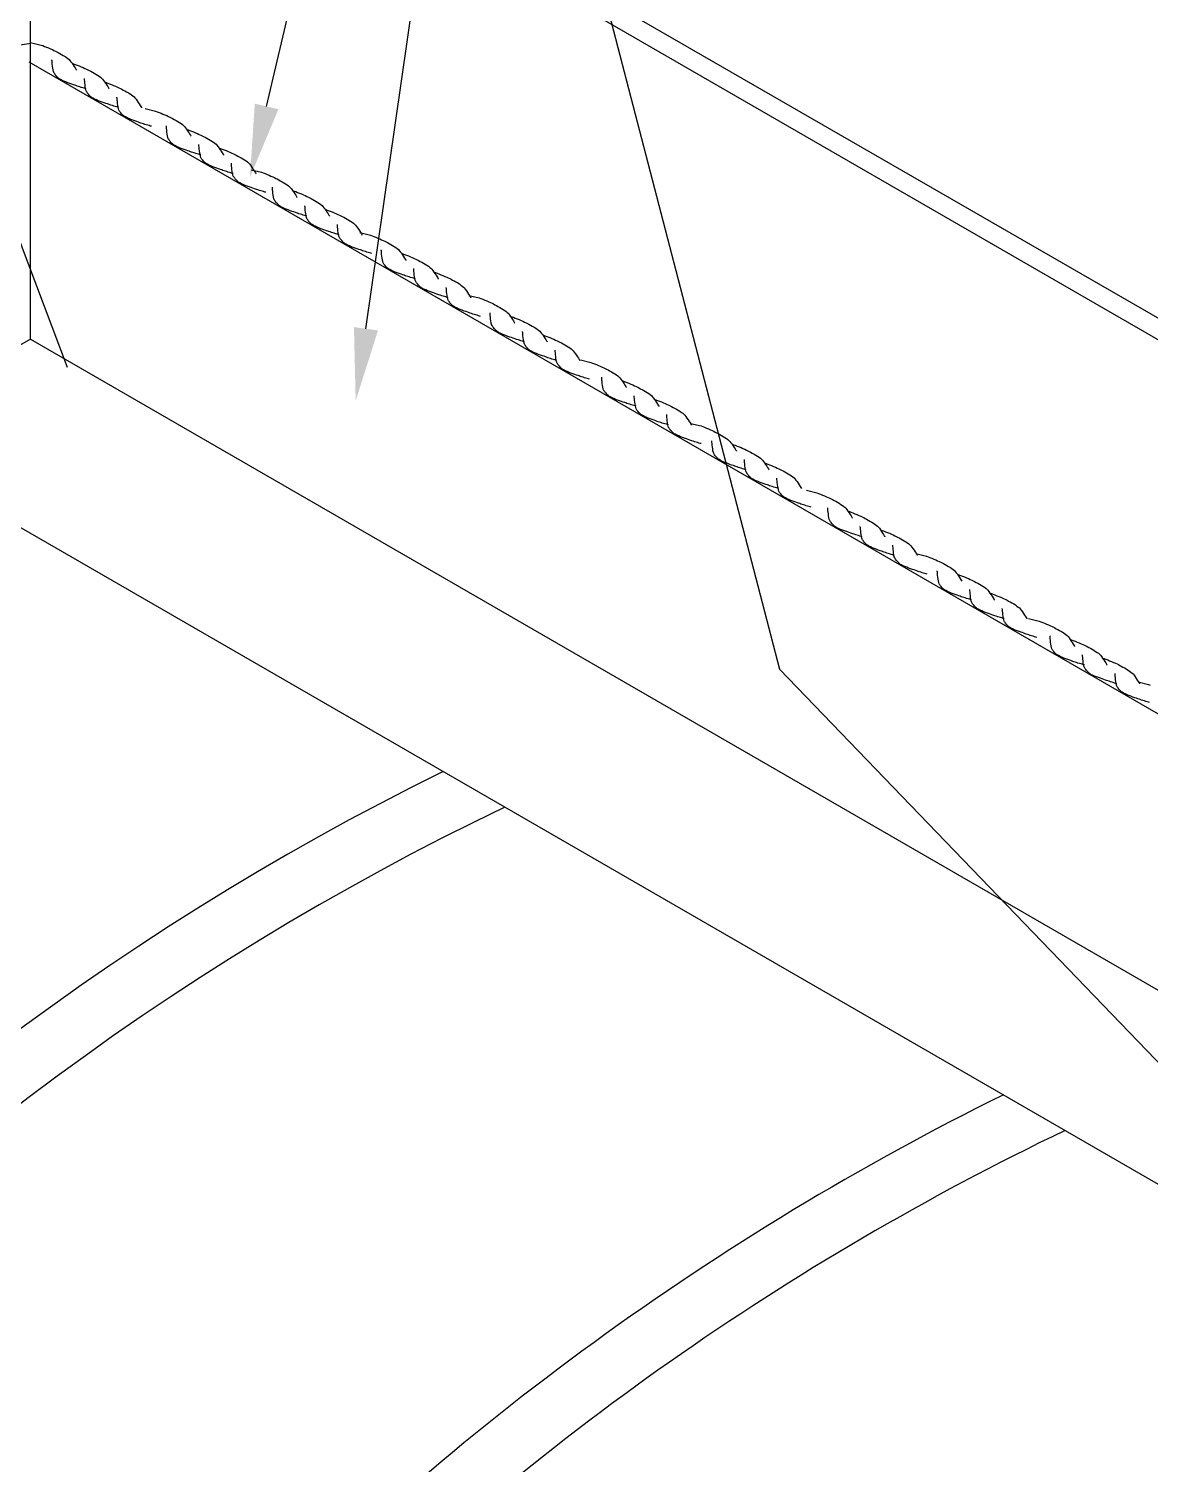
# Model space of a CAD drawing. Extents: x 2 to 99, y 3 to 136.
# Drawn here: x 48.88 to 69.68, y 91.81 to 118.45 of the extents above; entities that cross this region are included whole.
import ezdxf

# ---------------------------------------------------------------- set-up
doc = ezdxf.new("R2010")
doc.units = 0
doc.header["$LTSCALE"] = 1.7995
doc.linetypes.add('HIDDENX2', pattern=[0])
for name, color, linetype in [('CMP-FLSH', 7, 'CONTINUOUS'), ('DIM-TXT', 7, 'CONTINUOUS'), ('STRCTR', 7, 'CONTINUOUS')]:
    doc.layers.add(name, color=color, linetype=linetype)

msp = doc.modelspace()

# ---------------------------------------------------------------- linework, layer by layer
at = {"layer": 'CMP-FLSH', "color": 0, "linetype": 'CONTINUOUS'}
for p, q in [((48.913, 112.686), (48.913, 124.75)), ((48.879, 117.828), (75.553, 102.428)), ((48.913, 112.686), (45.795, 110.886)), ((48.913, 112.686), (75.553, 97.305)), ((45.795, 110.886), (72.633, 95.391))]:
    msp.add_line(p, q, dxfattribs=at)
at = {"layer": 'CMP-FLSH', "color": 0, "linetype": 'HIDDENX2'}
msp.add_line((49.597, 112.159), (48.134, 116.037), dxfattribs=at)
at = {"layer": 'CMP-FLSH', "color": 0, "linetype": 'CONTINUOUS'}
for points in [[(48.917, 118.171, 0), (48.718, 118.142, 0)], [(48.913, 118.191, 0), (49.108, 118.142, 0), (49.14, 118.131, 0), (49.174, 118.117, 0), (49.21, 118.103, 0), (49.247, 118.088, 0), (49.283, 118.072, 0), (49.317, 118.057, 0), (49.347, 118.043, 0), (49.373, 118.03, 0), (49.398, 118.018, 0), (49.426, 118.003, 0), (49.457, 117.986, 0), (49.489, 117.969, 0), (49.521, 117.95, 0), (49.552, 117.931, 0), (49.581, 117.911, 0), (49.607, 117.893, 0), (49.627, 117.875, 0), (49.644, 117.857, 0), (49.663, 117.833, 0), (49.683, 117.805, 0), (49.704, 117.774, 0), (49.724, 117.744, 0), (49.741, 117.717, 0), (49.755, 117.695, 0), (49.764, 117.68, 0), (49.767, 117.675, 0)], [(49.947, 117.33, 0), (49.928, 117.335, 0), (49.905, 117.342, 0), (49.88, 117.349, 0), (49.854, 117.357, 0), (49.828, 117.366, 0), (49.802, 117.374, 0), (49.777, 117.382, 0), (49.755, 117.39, 0), (49.736, 117.397, 0), (49.708, 117.407, 0), (49.676, 117.418, 0), (49.641, 117.43, 0), (49.604, 117.443, 0), (49.567, 117.457, 0), (49.531, 117.472, 0), (49.497, 117.487, 0), (49.468, 117.503, 0), (49.443, 117.518, 0), (49.432, 117.527, 0), (49.42, 117.537, 0), (49.408, 117.549, 0), (49.395, 117.563, 0), (49.383, 117.577, 0), (49.371, 117.591, 0), (49.361, 117.605, 0), (49.352, 117.618, 0), (49.346, 117.63, 0), (49.338, 117.653, 0), (49.331, 117.682, 0), (49.325, 117.716, 0), (49.32, 117.752, 0), (49.316, 117.787, 0), (49.314, 117.818, 0), (49.311, 117.844, 0), (49.31, 117.862, 0), (49.31, 117.868, 0)], [(49.683, 117.805, 0), (49.711, 117.795, 0), (49.743, 117.783, 0), (49.777, 117.77, 0), (49.813, 117.756, 0), (49.85, 117.74, 0), (49.886, 117.725, 0), (49.92, 117.71, 0), (49.95, 117.696, 0), (49.976, 117.683, 0), (50.001, 117.67, 0), (50.029, 117.656, 0), (50.06, 117.639, 0), (50.092, 117.621, 0), (50.124, 117.602, 0), (50.155, 117.583, 0), (50.184, 117.564, 0), (50.21, 117.545, 0), (50.23, 117.528, 0), (50.247, 117.51, 0), (50.266, 117.486, 0), (50.287, 117.457, 0), (50.307, 117.427, 0), (50.327, 117.397, 0), (50.344, 117.37, 0), (50.358, 117.348, 0), (50.367, 117.333, 0), (50.37, 117.327, 0)], [(50.55, 116.982, 0), (50.531, 116.988, 0), (50.508, 116.994, 0), (50.483, 117.002, 0), (50.457, 117.01, 0), (50.431, 117.018, 0), (50.405, 117.027, 0), (50.381, 117.035, 0), (50.358, 117.043, 0), (50.339, 117.049, 0), (50.311, 117.059, 0), (50.279, 117.07, 0), (50.244, 117.083, 0), (50.207, 117.096, 0), (50.17, 117.11, 0), (50.134, 117.125, 0), (50.1, 117.14, 0), (50.071, 117.155, 0), (50.046, 117.171, 0), (50.035, 117.179, 0), (50.023, 117.19, 0), (50.011, 117.202, 0), (49.998, 117.215, 0), (49.986, 117.23, 0), (49.974, 117.244, 0), (49.964, 117.258, 0), (49.955, 117.271, 0), (49.949, 117.283, 0), (49.941, 117.306, 0), (49.934, 117.335, 0), (49.928, 117.369, 0), (49.923, 117.405, 0), (49.92, 117.439, 0), (49.917, 117.471, 0), (49.915, 117.497, 0), (49.913, 117.514, 0), (49.913, 117.521, 0)], [(50.287, 117.457, 0), (50.314, 117.448, 0), (50.346, 117.436, 0), (50.38, 117.423, 0), (50.416, 117.408, 0), (50.453, 117.393, 0), (50.489, 117.378, 0), (50.523, 117.363, 0), (50.553, 117.348, 0), (50.579, 117.336, 0), (50.604, 117.323, 0), (50.632, 117.308, 0), (50.663, 117.292, 0), (50.695, 117.274, 0), (50.727, 117.255, 0), (50.758, 117.236, 0), (50.787, 117.217, 0), (50.813, 117.198, 0), (50.834, 117.18, 0), (50.85, 117.162, 0), (50.869, 117.138, 0), (50.89, 117.11, 0), (50.91, 117.079, 0), (50.93, 117.05, 0), (50.947, 117.023, 0), (50.961, 117, 0), (50.97, 116.985, 0), (50.974, 116.98, 0)], [(51.154, 116.635, 0), (51.134, 116.64, 0), (51.111, 116.647, 0), (51.087, 116.655, 0), (51.06, 116.663, 0), (51.034, 116.671, 0), (51.008, 116.679, 0), (50.984, 116.688, 0), (50.961, 116.695, 0), (50.942, 116.702, 0), (50.915, 116.712, 0), (50.882, 116.723, 0), (50.847, 116.735, 0), (50.81, 116.749, 0), (50.773, 116.763, 0), (50.737, 116.777, 0), (50.703, 116.793, 0), (50.674, 116.808, 0), (50.649, 116.823, 0), (50.638, 116.832, 0), (50.626, 116.843, 0), (50.614, 116.855, 0), (50.601, 116.868, 0), (50.589, 116.882, 0), (50.577, 116.896, 0), (50.567, 116.91, 0), (50.558, 116.924, 0), (50.552, 116.936, 0), (50.544, 116.958, 0), (50.537, 116.988, 0), (50.531, 117.022, 0), (50.526, 117.057, 0), (50.523, 117.092, 0), (50.52, 117.124, 0), (50.518, 117.149, 0), (50.516, 117.167, 0), (50.516, 117.173, 0)], [(51.036, 116.965, 0), (51.231, 116.917, 0), (51.262, 116.905, 0), (51.297, 116.892, 0), (51.333, 116.877, 0), (51.369, 116.862, 0), (51.405, 116.847, 0), (51.439, 116.832, 0), (51.47, 116.818, 0), (51.496, 116.805, 0), (51.52, 116.792, 0), (51.548, 116.778, 0), (51.579, 116.761, 0), (51.611, 116.743, 0), (51.644, 116.724, 0), (51.675, 116.705, 0), (51.704, 116.686, 0), (51.729, 116.667, 0), (51.75, 116.65, 0), (51.766, 116.632, 0), (51.786, 116.607, 0), (51.806, 116.579, 0), (51.827, 116.549, 0), (51.846, 116.519, 0), (51.864, 116.492, 0), (51.877, 116.47, 0), (51.887, 116.455, 0), (51.89, 116.449, 0)], [(52.07, 116.104, 0), (52.05, 116.11, 0), (52.028, 116.116, 0), (52.003, 116.124, 0), (51.977, 116.132, 0), (51.95, 116.14, 0), (51.925, 116.149, 0), (51.9, 116.157, 0), (51.878, 116.164, 0), (51.858, 116.171, 0), (51.831, 116.181, 0), (51.799, 116.192, 0), (51.764, 116.205, 0), (51.727, 116.218, 0), (51.69, 116.232, 0), (51.654, 116.247, 0), (51.62, 116.262, 0), (51.59, 116.277, 0), (51.566, 116.293, 0), (51.555, 116.301, 0), (51.543, 116.312, 0), (51.53, 116.324, 0), (51.518, 116.337, 0), (51.505, 116.351, 0), (51.494, 116.366, 0), (51.483, 116.38, 0), (51.475, 116.393, 0), (51.468, 116.405, 0), (51.46, 116.428, 0), (51.453, 116.457, 0), (51.448, 116.491, 0), (51.443, 116.526, 0), (51.439, 116.561, 0), (51.436, 116.593, 0), (51.434, 116.619, 0), (51.433, 116.636, 0), (51.432, 116.642, 0)], [(51.806, 116.579, 0), (51.834, 116.57, 0), (51.865, 116.558, 0), (51.9, 116.545, 0), (51.936, 116.53, 0), (51.973, 116.515, 0), (52.008, 116.5, 0), (52.042, 116.485, 0), (52.073, 116.47, 0), (52.099, 116.458, 0), (52.123, 116.445, 0), (52.152, 116.43, 0), (52.182, 116.414, 0), (52.214, 116.396, 0), (52.247, 116.377, 0), (52.278, 116.358, 0), (52.307, 116.339, 0), (52.332, 116.32, 0), (52.353, 116.302, 0), (52.37, 116.284, 0), (52.389, 116.26, 0), (52.409, 116.232, 0), (52.43, 116.201, 0), (52.449, 116.172, 0), (52.467, 116.144, 0), (52.481, 116.122, 0), (52.49, 116.107, 0), (52.493, 116.102, 0)], [(52.673, 115.757, 0), (52.653, 115.762, 0), (52.631, 115.769, 0), (52.606, 115.776, 0), (52.58, 115.785, 0), (52.554, 115.793, 0), (52.528, 115.801, 0), (52.503, 115.809, 0), (52.481, 115.817, 0), (52.462, 115.824, 0), (52.434, 115.834, 0), (52.402, 115.845, 0), (52.367, 115.857, 0), (52.33, 115.87, 0), (52.293, 115.885, 0), (52.257, 115.899, 0), (52.223, 115.914, 0), (52.193, 115.93, 0), (52.169, 115.945, 0), (52.158, 115.954, 0), (52.146, 115.964, 0), (52.133, 115.977, 0), (52.121, 115.99, 0), (52.108, 116.004, 0), (52.097, 116.018, 0), (52.086, 116.032, 0), (52.078, 116.046, 0), (52.071, 116.058, 0), (52.063, 116.08, 0), (52.057, 116.11, 0), (52.051, 116.143, 0), (52.046, 116.179, 0), (52.042, 116.214, 0), (52.039, 116.246, 0), (52.037, 116.271, 0), (52.036, 116.289, 0), (52.035, 116.295, 0)], [(52.409, 116.232, 0), (52.437, 116.222, 0), (52.468, 116.211, 0), (52.503, 116.197, 0), (52.539, 116.183, 0), (52.576, 116.168, 0), (52.611, 116.152, 0), (52.645, 116.137, 0), (52.676, 116.123, 0), (52.702, 116.11, 0), (52.726, 116.098, 0), (52.755, 116.083, 0), (52.785, 116.066, 0), (52.817, 116.048, 0), (52.85, 116.03, 0), (52.881, 116.01, 0), (52.91, 115.991, 0), (52.935, 115.973, 0), (52.956, 115.955, 0), (52.973, 115.937, 0), (52.992, 115.913, 0), (53.012, 115.884, 0), (53.033, 115.854, 0), (53.052, 115.824, 0), (53.07, 115.797, 0), (53.084, 115.775, 0), (53.093, 115.76, 0), (53.096, 115.754, 0)], [(53.276, 115.41, 0), (53.256, 115.415, 0), (53.234, 115.422, 0), (53.209, 115.429, 0), (53.183, 115.437, 0), (53.157, 115.446, 0), (53.131, 115.454, 0), (53.106, 115.462, 0), (53.084, 115.47, 0), (53.065, 115.477, 0), (53.037, 115.486, 0), (53.005, 115.497, 0), (52.97, 115.51, 0), (52.933, 115.523, 0), (52.896, 115.537, 0), (52.86, 115.552, 0), (52.826, 115.567, 0), (52.796, 115.583, 0), (52.772, 115.598, 0), (52.761, 115.606, 0), (52.749, 115.617, 0), (52.737, 115.629, 0), (52.724, 115.643, 0), (52.711, 115.657, 0), (52.7, 115.671, 0), (52.689, 115.685, 0), (52.681, 115.698, 0), (52.674, 115.71, 0), (52.666, 115.733, 0), (52.66, 115.762, 0), (52.654, 115.796, 0), (52.649, 115.832, 0), (52.645, 115.867, 0), (52.642, 115.898, 0), (52.64, 115.924, 0), (52.639, 115.941, 0), (52.639, 115.948, 0)], [(53.003, 115.829, 0), (53.198, 115.781, 0), (53.229, 115.77, 0), (53.264, 115.756, 0), (53.3, 115.742, 0), (53.337, 115.726, 0), (53.373, 115.711, 0), (53.406, 115.696, 0), (53.437, 115.682, 0), (53.463, 115.669, 0), (53.488, 115.657, 0), (53.516, 115.642, 0), (53.546, 115.625, 0), (53.579, 115.607, 0), (53.611, 115.588, 0), (53.642, 115.569, 0), (53.671, 115.55, 0), (53.696, 115.532, 0), (53.717, 115.514, 0), (53.734, 115.496, 0), (53.753, 115.472, 0), (53.773, 115.443, 0), (53.794, 115.413, 0), (53.813, 115.383, 0), (53.831, 115.356, 0), (53.845, 115.334, 0), (53.854, 115.319, 0), (53.857, 115.313, 0)], [(54.037, 114.969, 0), (54.018, 114.974, 0), (53.995, 114.981, 0), (53.97, 114.988, 0), (53.944, 114.996, 0), (53.918, 115.004, 0), (53.892, 115.013, 0), (53.867, 115.021, 0), (53.845, 115.029, 0), (53.826, 115.035, 0), (53.798, 115.045, 0), (53.766, 115.056, 0), (53.731, 115.069, 0), (53.694, 115.082, 0), (53.657, 115.096, 0), (53.621, 115.111, 0), (53.587, 115.126, 0), (53.557, 115.141, 0), (53.533, 115.157, 0), (53.522, 115.165, 0), (53.51, 115.176, 0), (53.498, 115.188, 0), (53.485, 115.202, 0), (53.472, 115.216, 0), (53.461, 115.23, 0), (53.45, 115.244, 0), (53.442, 115.257, 0), (53.435, 115.269, 0), (53.428, 115.292, 0), (53.421, 115.321, 0), (53.415, 115.355, 0), (53.41, 115.391, 0), (53.406, 115.426, 0), (53.403, 115.457, 0), (53.401, 115.483, 0), (53.4, 115.5, 0), (53.4, 115.507, 0)], [(53.773, 115.443, 0), (53.801, 115.434, 0), (53.833, 115.422, 0), (53.867, 115.409, 0), (53.903, 115.394, 0), (53.94, 115.379, 0), (53.976, 115.364, 0), (54.009, 115.349, 0), (54.04, 115.335, 0), (54.066, 115.322, 0), (54.091, 115.309, 0), (54.119, 115.294, 0), (54.15, 115.278, 0), (54.182, 115.26, 0), (54.214, 115.241, 0), (54.245, 115.222, 0), (54.274, 115.203, 0), (54.299, 115.184, 0), (54.32, 115.167, 0), (54.337, 115.149, 0), (54.356, 115.124, 0), (54.376, 115.096, 0), (54.397, 115.066, 0), (54.417, 115.036, 0), (54.434, 115.009, 0), (54.448, 114.986, 0), (54.457, 114.971, 0), (54.46, 114.966, 0)], [(54.64, 114.621, 0), (54.621, 114.627, 0), (54.598, 114.633, 0), (54.573, 114.641, 0), (54.547, 114.649, 0), (54.521, 114.657, 0), (54.495, 114.665, 0), (54.47, 114.674, 0), (54.448, 114.681, 0), (54.429, 114.688, 0), (54.401, 114.698, 0), (54.369, 114.709, 0), (54.334, 114.721, 0), (54.297, 114.735, 0), (54.26, 114.749, 0), (54.224, 114.764, 0), (54.19, 114.779, 0), (54.16, 114.794, 0), (54.136, 114.81, 0), (54.125, 114.818, 0), (54.113, 114.829, 0), (54.101, 114.841, 0), (54.088, 114.854, 0), (54.076, 114.868, 0), (54.064, 114.883, 0), (54.054, 114.897, 0), (54.045, 114.91, 0), (54.038, 114.922, 0), (54.031, 114.944, 0), (54.024, 114.974, 0), (54.018, 115.008, 0), (54.013, 115.043, 0), (54.009, 115.078, 0), (54.006, 115.11, 0), (54.004, 115.136, 0), (54.003, 115.153, 0), (54.003, 115.159, 0)], [(54.376, 115.096, 0), (54.404, 115.086, 0), (54.436, 115.075, 0), (54.47, 115.061, 0), (54.506, 115.047, 0), (54.543, 115.032, 0), (54.579, 115.016, 0), (54.613, 115.001, 0), (54.643, 114.987, 0), (54.669, 114.974, 0), (54.694, 114.962, 0), (54.722, 114.947, 0), (54.753, 114.93, 0), (54.785, 114.913, 0), (54.817, 114.894, 0), (54.848, 114.875, 0), (54.877, 114.855, 0), (54.903, 114.837, 0), (54.923, 114.819, 0), (54.94, 114.801, 0), (54.959, 114.777, 0), (54.979, 114.749, 0), (55, 114.718, 0), (55.02, 114.688, 0), (55.037, 114.661, 0), (55.051, 114.639, 0), (55.06, 114.624, 0), (55.063, 114.619, 0)], [(55.243, 114.274, 0), (55.224, 114.279, 0), (55.201, 114.286, 0), (55.176, 114.293, 0), (55.15, 114.301, 0), (55.124, 114.31, 0), (55.098, 114.318, 0), (55.073, 114.326, 0), (55.051, 114.334, 0), (55.032, 114.341, 0), (55.004, 114.351, 0), (54.972, 114.362, 0), (54.937, 114.374, 0), (54.9, 114.387, 0), (54.863, 114.401, 0), (54.827, 114.416, 0), (54.793, 114.431, 0), (54.763, 114.447, 0), (54.739, 114.462, 0), (54.728, 114.471, 0), (54.716, 114.481, 0), (54.704, 114.493, 0), (54.691, 114.507, 0), (54.679, 114.521, 0), (54.667, 114.535, 0), (54.657, 114.549, 0), (54.648, 114.562, 0), (54.642, 114.574, 0), (54.634, 114.597, 0), (54.627, 114.626, 0), (54.621, 114.66, 0), (54.616, 114.696, 0), (54.612, 114.731, 0), (54.609, 114.762, 0), (54.607, 114.788, 0), (54.606, 114.806, 0), (54.606, 114.812, 0)], [(55.022, 114.664, 0), (55.217, 114.615, 0), (55.248, 114.604, 0), (55.283, 114.591, 0), (55.319, 114.576, 0), (55.356, 114.561, 0), (55.392, 114.545, 0), (55.425, 114.53, 0), (55.456, 114.516, 0), (55.482, 114.503, 0), (55.507, 114.491, 0), (55.535, 114.476, 0), (55.565, 114.46, 0), (55.598, 114.442, 0), (55.63, 114.423, 0), (55.661, 114.404, 0), (55.69, 114.384, 0), (55.715, 114.366, 0), (55.736, 114.348, 0), (55.753, 114.33, 0), (55.772, 114.306, 0), (55.792, 114.278, 0), (55.813, 114.247, 0), (55.832, 114.217, 0), (55.85, 114.19, 0), (55.864, 114.168, 0), (55.873, 114.153, 0), (55.876, 114.148, 0)], [(56.056, 113.803, 0), (56.037, 113.808, 0), (56.014, 113.815, 0), (55.989, 113.822, 0), (55.963, 113.83, 0), (55.937, 113.839, 0), (55.911, 113.847, 0), (55.886, 113.855, 0), (55.864, 113.863, 0), (55.845, 113.87, 0), (55.817, 113.88, 0), (55.785, 113.891, 0), (55.75, 113.903, 0), (55.713, 113.916, 0), (55.676, 113.93, 0), (55.64, 113.945, 0), (55.606, 113.96, 0), (55.576, 113.976, 0), (55.552, 113.991, 0), (55.541, 114, 0), (55.529, 114.01, 0), (55.517, 114.023, 0), (55.504, 114.036, 0), (55.491, 114.05, 0), (55.48, 114.064, 0), (55.469, 114.078, 0), (55.461, 114.092, 0), (55.454, 114.104, 0), (55.447, 114.126, 0), (55.44, 114.155, 0), (55.434, 114.189, 0), (55.429, 114.225, 0), (55.425, 114.26, 0), (55.422, 114.292, 0), (55.42, 114.317, 0), (55.419, 114.335, 0), (55.419, 114.341, 0)], [(55.792, 114.278, 0), (55.82, 114.268, 0), (55.852, 114.256, 0), (55.886, 114.243, 0), (55.922, 114.229, 0), (55.959, 114.213, 0), (55.995, 114.198, 0), (56.028, 114.183, 0), (56.059, 114.169, 0), (56.085, 114.156, 0), (56.11, 114.144, 0), (56.138, 114.129, 0), (56.169, 114.112, 0), (56.201, 114.094, 0), (56.233, 114.075, 0), (56.264, 114.056, 0), (56.293, 114.037, 0), (56.318, 114.018, 0), (56.339, 114.001, 0), (56.356, 113.983, 0), (56.375, 113.959, 0), (56.395, 113.93, 0), (56.416, 113.9, 0), (56.436, 113.87, 0), (56.453, 113.843, 0), (56.467, 113.821, 0), (56.476, 113.806, 0), (56.479, 113.8, 0)], [(56.659, 113.455, 0), (56.64, 113.461, 0), (56.617, 113.468, 0), (56.592, 113.475, 0), (56.566, 113.483, 0), (56.54, 113.491, 0), (56.514, 113.5, 0), (56.489, 113.508, 0), (56.467, 113.516, 0), (56.448, 113.522, 0), (56.42, 113.532, 0), (56.388, 113.543, 0), (56.353, 113.556, 0), (56.316, 113.569, 0), (56.279, 113.583, 0), (56.243, 113.598, 0), (56.209, 113.613, 0), (56.179, 113.628, 0), (56.155, 113.644, 0), (56.144, 113.652, 0), (56.132, 113.663, 0), (56.12, 113.675, 0), (56.107, 113.689, 0), (56.095, 113.703, 0), (56.083, 113.717, 0), (56.073, 113.731, 0), (56.064, 113.744, 0), (56.057, 113.756, 0), (56.05, 113.779, 0), (56.043, 113.808, 0), (56.037, 113.842, 0), (56.032, 113.878, 0), (56.028, 113.913, 0), (56.025, 113.944, 0), (56.023, 113.97, 0), (56.022, 113.987, 0), (56.022, 113.994, 0)], [(56.395, 113.93, 0), (56.423, 113.921, 0), (56.455, 113.909, 0), (56.489, 113.896, 0), (56.525, 113.881, 0), (56.562, 113.866, 0), (56.598, 113.851, 0), (56.632, 113.836, 0), (56.662, 113.822, 0), (56.688, 113.809, 0), (56.713, 113.796, 0), (56.741, 113.781, 0), (56.772, 113.765, 0), (56.804, 113.747, 0), (56.836, 113.728, 0), (56.867, 113.709, 0), (56.896, 113.69, 0), (56.922, 113.671, 0), (56.942, 113.653, 0), (56.959, 113.636, 0), (56.978, 113.611, 0), (56.998, 113.583, 0), (57.019, 113.553, 0), (57.039, 113.523, 0), (57.056, 113.496, 0), (57.07, 113.473, 0), (57.079, 113.458, 0), (57.082, 113.453, 0)], [(57.262, 113.108, 0), (57.243, 113.114, 0), (57.22, 113.12, 0), (57.195, 113.128, 0), (57.169, 113.136, 0), (57.143, 113.144, 0), (57.117, 113.152, 0), (57.092, 113.161, 0), (57.07, 113.168, 0), (57.051, 113.175, 0), (57.023, 113.185, 0), (56.991, 113.196, 0), (56.956, 113.208, 0), (56.919, 113.222, 0), (56.882, 113.236, 0), (56.846, 113.25, 0), (56.812, 113.266, 0), (56.783, 113.281, 0), (56.758, 113.297, 0), (56.747, 113.305, 0), (56.735, 113.316, 0), (56.723, 113.328, 0), (56.71, 113.341, 0), (56.698, 113.355, 0), (56.686, 113.37, 0), (56.676, 113.384, 0), (56.667, 113.397, 0), (56.661, 113.409, 0), (56.653, 113.431, 0), (56.646, 113.461, 0), (56.64, 113.495, 0), (56.635, 113.53, 0), (56.631, 113.565, 0), (56.629, 113.597, 0), (56.626, 113.623, 0), (56.625, 113.64, 0), (56.625, 113.646, 0)], [(57.041, 113.498, 0), (57.236, 113.45, 0), (57.267, 113.438, 0), (57.302, 113.425, 0), (57.338, 113.41, 0), (57.375, 113.395, 0), (57.411, 113.38, 0), (57.444, 113.365, 0), (57.475, 113.351, 0), (57.501, 113.338, 0), (57.526, 113.325, 0), (57.554, 113.31, 0), (57.584, 113.294, 0), (57.617, 113.276, 0), (57.649, 113.257, 0), (57.68, 113.238, 0), (57.709, 113.219, 0), (57.734, 113.2, 0), (57.755, 113.183, 0), (57.772, 113.165, 0), (57.791, 113.14, 0), (57.811, 113.112, 0), (57.832, 113.082, 0), (57.852, 113.052, 0), (57.869, 113.025, 0), (57.883, 113.002, 0), (57.892, 112.987, 0), (57.895, 112.982, 0)], [(58.075, 112.637, 0), (58.056, 112.643, 0), (58.033, 112.649, 0), (58.008, 112.657, 0), (57.982, 112.665, 0), (57.956, 112.673, 0), (57.93, 112.682, 0), (57.905, 112.69, 0), (57.883, 112.697, 0), (57.864, 112.704, 0), (57.836, 112.714, 0), (57.804, 112.725, 0), (57.769, 112.737, 0), (57.732, 112.751, 0), (57.695, 112.765, 0), (57.659, 112.78, 0), (57.625, 112.795, 0), (57.595, 112.81, 0), (57.571, 112.826, 0), (57.56, 112.834, 0), (57.548, 112.845, 0), (57.536, 112.857, 0), (57.523, 112.87, 0), (57.51, 112.884, 0), (57.499, 112.899, 0), (57.488, 112.913, 0), (57.48, 112.926, 0), (57.473, 112.938, 0), (57.466, 112.96, 0), (57.459, 112.99, 0), (57.453, 113.024, 0), (57.448, 113.059, 0), (57.444, 113.094, 0), (57.441, 113.126, 0), (57.439, 113.152, 0), (57.438, 113.169, 0), (57.438, 113.175, 0)], [(57.811, 113.112, 0), (57.839, 113.102, 0), (57.871, 113.091, 0), (57.905, 113.077, 0), (57.941, 113.063, 0), (57.978, 113.048, 0), (58.014, 113.032, 0), (58.047, 113.017, 0), (58.078, 113.003, 0), (58.104, 112.99, 0), (58.129, 112.978, 0), (58.157, 112.963, 0), (58.188, 112.946, 0), (58.22, 112.929, 0), (58.252, 112.91, 0), (58.283, 112.891, 0), (58.312, 112.871, 0), (58.338, 112.853, 0), (58.358, 112.835, 0), (58.375, 112.817, 0), (58.394, 112.793, 0), (58.414, 112.765, 0), (58.435, 112.734, 0), (58.455, 112.704, 0), (58.472, 112.677, 0), (58.486, 112.655, 0), (58.495, 112.64, 0), (58.498, 112.635, 0)], [(58.678, 112.29, 0), (58.659, 112.295, 0), (58.636, 112.302, 0), (58.611, 112.309, 0), (58.585, 112.317, 0), (58.559, 112.326, 0), (58.533, 112.334, 0), (58.508, 112.342, 0), (58.486, 112.35, 0), (58.467, 112.357, 0), (58.439, 112.367, 0), (58.407, 112.378, 0), (58.372, 112.39, 0), (58.335, 112.403, 0), (58.298, 112.417, 0), (58.262, 112.432, 0), (58.228, 112.447, 0), (58.198, 112.463, 0), (58.174, 112.478, 0), (58.163, 112.487, 0), (58.151, 112.497, 0), (58.139, 112.509, 0), (58.126, 112.523, 0), (58.114, 112.537, 0), (58.102, 112.551, 0), (58.092, 112.565, 0), (58.083, 112.578, 0), (58.076, 112.59, 0), (58.069, 112.613, 0), (58.062, 112.642, 0), (58.056, 112.676, 0), (58.051, 112.712, 0), (58.047, 112.747, 0), (58.044, 112.778, 0), (58.042, 112.804, 0), (58.041, 112.822, 0), (58.041, 112.828, 0)], [(58.414, 112.765, 0), (58.442, 112.755, 0), (58.474, 112.743, 0), (58.508, 112.73, 0), (58.544, 112.716, 0), (58.581, 112.7, 0), (58.617, 112.685, 0), (58.651, 112.67, 0), (58.681, 112.656, 0), (58.707, 112.643, 0), (58.732, 112.63, 0), (58.76, 112.616, 0), (58.791, 112.599, 0), (58.823, 112.581, 0), (58.855, 112.562, 0), (58.886, 112.543, 0), (58.915, 112.524, 0), (58.941, 112.505, 0), (58.961, 112.488, 0), (58.978, 112.47, 0), (58.997, 112.446, 0), (59.017, 112.417, 0), (59.038, 112.387, 0), (59.058, 112.357, 0), (59.075, 112.33, 0), (59.089, 112.308, 0), (59.098, 112.293, 0), (59.101, 112.287, 0)], [(59.281, 111.942, 0), (59.262, 111.948, 0), (59.239, 111.954, 0), (59.214, 111.962, 0), (59.188, 111.97, 0), (59.162, 111.978, 0), (59.136, 111.987, 0), (59.111, 111.995, 0), (59.089, 112.003, 0), (59.07, 112.009, 0), (59.042, 112.019, 0), (59.01, 112.03, 0), (58.975, 112.043, 0), (58.938, 112.056, 0), (58.901, 112.07, 0), (58.865, 112.085, 0), (58.831, 112.1, 0), (58.802, 112.115, 0), (58.777, 112.131, 0), (58.766, 112.139, 0), (58.754, 112.15, 0), (58.742, 112.162, 0), (58.729, 112.176, 0), (58.717, 112.19, 0), (58.705, 112.204, 0), (58.695, 112.218, 0), (58.686, 112.231, 0), (58.68, 112.243, 0), (58.672, 112.266, 0), (58.665, 112.295, 0), (58.659, 112.329, 0), (58.654, 112.365, 0), (58.65, 112.399, 0), (58.648, 112.431, 0), (58.645, 112.457, 0), (58.644, 112.474, 0), (58.644, 112.481, 0)], [(59.112, 112.302, 0), (59.307, 112.254, 0), (59.338, 112.243, 0), (59.373, 112.229, 0), (59.409, 112.215, 0), (59.446, 112.2, 0), (59.481, 112.184, 0), (59.515, 112.169, 0), (59.546, 112.155, 0), (59.572, 112.142, 0), (59.596, 112.13, 0), (59.625, 112.115, 0), (59.655, 112.098, 0), (59.687, 112.08, 0), (59.72, 112.062, 0), (59.751, 112.042, 0), (59.78, 112.023, 0), (59.805, 112.005, 0), (59.826, 111.987, 0), (59.843, 111.969, 0), (59.862, 111.945, 0), (59.882, 111.916, 0), (59.903, 111.886, 0), (59.922, 111.856, 0), (59.94, 111.829, 0), (59.953, 111.807, 0), (59.963, 111.792, 0), (59.966, 111.786, 0)], [(60.146, 111.442, 0), (60.126, 111.447, 0), (60.104, 111.454, 0), (60.079, 111.461, 0), (60.053, 111.469, 0), (60.027, 111.478, 0), (60.001, 111.486, 0), (59.976, 111.494, 0), (59.954, 111.502, 0), (59.935, 111.509, 0), (59.907, 111.518, 0), (59.875, 111.529, 0), (59.84, 111.542, 0), (59.803, 111.555, 0), (59.766, 111.569, 0), (59.73, 111.584, 0), (59.696, 111.599, 0), (59.666, 111.615, 0), (59.642, 111.63, 0), (59.631, 111.638, 0), (59.619, 111.649, 0), (59.606, 111.661, 0), (59.594, 111.675, 0), (59.581, 111.689, 0), (59.57, 111.703, 0), (59.559, 111.717, 0), (59.551, 111.73, 0), (59.544, 111.742, 0), (59.536, 111.765, 0), (59.53, 111.794, 0), (59.524, 111.828, 0), (59.519, 111.864, 0), (59.515, 111.899, 0), (59.512, 111.93, 0), (59.51, 111.956, 0), (59.509, 111.973, 0), (59.508, 111.98, 0)], [(59.882, 111.916, 0), (59.91, 111.907, 0), (59.941, 111.895, 0), (59.976, 111.882, 0), (60.012, 111.867, 0), (60.049, 111.852, 0), (60.084, 111.837, 0), (60.118, 111.822, 0), (60.149, 111.808, 0), (60.175, 111.795, 0), (60.199, 111.782, 0), (60.228, 111.767, 0), (60.258, 111.751, 0), (60.29, 111.733, 0), (60.323, 111.714, 0), (60.354, 111.695, 0), (60.383, 111.676, 0), (60.408, 111.657, 0), (60.429, 111.64, 0), (60.446, 111.622, 0), (60.465, 111.597, 0), (60.485, 111.569, 0), (60.506, 111.539, 0), (60.525, 111.509, 0), (60.543, 111.482, 0), (60.557, 111.459, 0), (60.566, 111.445, 0), (60.569, 111.439, 0)], [(60.749, 111.094, 0), (60.729, 111.1, 0), (60.707, 111.106, 0), (60.682, 111.114, 0), (60.656, 111.122, 0), (60.63, 111.13, 0), (60.604, 111.139, 0), (60.579, 111.147, 0), (60.557, 111.154, 0), (60.538, 111.161, 0), (60.51, 111.171, 0), (60.478, 111.182, 0), (60.443, 111.194, 0), (60.406, 111.208, 0), (60.369, 111.222, 0), (60.333, 111.237, 0), (60.299, 111.252, 0), (60.269, 111.267, 0), (60.245, 111.283, 0), (60.234, 111.291, 0), (60.222, 111.302, 0), (60.209, 111.314, 0), (60.197, 111.327, 0), (60.184, 111.341, 0), (60.173, 111.356, 0), (60.162, 111.37, 0), (60.154, 111.383, 0), (60.147, 111.395, 0), (60.139, 111.417, 0), (60.133, 111.447, 0), (60.127, 111.481, 0), (60.122, 111.516, 0), (60.118, 111.551, 0), (60.115, 111.583, 0), (60.113, 111.609, 0), (60.112, 111.626, 0), (60.112, 111.632, 0)], [(60.485, 111.569, 0), (60.513, 111.559, 0), (60.544, 111.548, 0), (60.579, 111.535, 0), (60.615, 111.52, 0), (60.652, 111.505, 0), (60.688, 111.489, 0), (60.721, 111.474, 0), (60.752, 111.46, 0), (60.778, 111.447, 0), (60.803, 111.435, 0), (60.831, 111.42, 0), (60.861, 111.404, 0), (60.894, 111.386, 0), (60.926, 111.367, 0), (60.957, 111.348, 0), (60.986, 111.328, 0), (61.011, 111.31, 0), (61.032, 111.292, 0), (61.049, 111.274, 0), (61.068, 111.25, 0), (61.088, 111.222, 0), (61.109, 111.191, 0), (61.128, 111.161, 0), (61.146, 111.134, 0), (61.16, 111.112, 0), (61.169, 111.097, 0), (61.172, 111.092, 0)], [(61.352, 110.747, 0), (61.333, 110.752, 0), (61.31, 110.759, 0), (61.285, 110.766, 0), (61.259, 110.774, 0), (61.233, 110.783, 0), (61.207, 110.791, 0), (61.182, 110.799, 0), (61.16, 110.807, 0), (61.141, 110.814, 0), (61.113, 110.824, 0), (61.081, 110.835, 0), (61.046, 110.847, 0), (61.009, 110.86, 0), (60.972, 110.874, 0), (60.936, 110.889, 0), (60.902, 110.904, 0), (60.872, 110.92, 0), (60.848, 110.935, 0), (60.837, 110.944, 0), (60.825, 110.954, 0), (60.813, 110.967, 0), (60.8, 110.98, 0), (60.787, 110.994, 0), (60.776, 111.008, 0), (60.765, 111.022, 0), (60.757, 111.036, 0), (60.75, 111.048, 0), (60.742, 111.07, 0), (60.736, 111.099, 0), (60.73, 111.133, 0), (60.725, 111.169, 0), (60.721, 111.204, 0), (60.718, 111.236, 0), (60.716, 111.261, 0), (60.715, 111.279, 0), (60.715, 111.285, 0)], [(61.155, 111.123, 0), (61.35, 111.075, 0), (61.381, 111.063, 0), (61.416, 111.05, 0), (61.452, 111.035, 0), (61.488, 111.02, 0), (61.524, 111.005, 0), (61.558, 110.99, 0), (61.589, 110.976, 0), (61.615, 110.963, 0), (61.639, 110.95, 0), (61.667, 110.935, 0), (61.698, 110.919, 0), (61.73, 110.901, 0), (61.763, 110.882, 0), (61.794, 110.863, 0), (61.823, 110.844, 0), (61.848, 110.825, 0), (61.869, 110.807, 0), (61.885, 110.79, 0), (61.905, 110.765, 0), (61.925, 110.737, 0), (61.946, 110.707, 0), (61.965, 110.677, 0), (61.983, 110.65, 0), (61.996, 110.627, 0), (62.006, 110.612, 0), (62.009, 110.607, 0)], [(62.189, 110.262, 0), (62.169, 110.268, 0), (62.147, 110.274, 0), (62.122, 110.282, 0), (62.096, 110.29, 0), (62.069, 110.298, 0), (62.044, 110.306, 0), (62.019, 110.315, 0), (61.997, 110.322, 0), (61.977, 110.329, 0), (61.95, 110.339, 0), (61.918, 110.35, 0), (61.883, 110.362, 0), (61.846, 110.376, 0), (61.809, 110.39, 0), (61.773, 110.404, 0), (61.739, 110.42, 0), (61.709, 110.435, 0), (61.685, 110.451, 0), (61.674, 110.459, 0), (61.662, 110.47, 0), (61.649, 110.482, 0), (61.637, 110.495, 0), (61.624, 110.509, 0), (61.613, 110.524, 0), (61.602, 110.538, 0), (61.594, 110.551, 0), (61.587, 110.563, 0), (61.579, 110.585, 0), (61.572, 110.615, 0), (61.567, 110.649, 0), (61.562, 110.684, 0), (61.558, 110.719, 0), (61.555, 110.751, 0), (61.553, 110.777, 0), (61.552, 110.794, 0), (61.551, 110.8, 0)], [(61.925, 110.737, 0), (61.953, 110.727, 0), (61.984, 110.716, 0), (62.019, 110.702, 0), (62.055, 110.688, 0), (62.092, 110.673, 0), (62.127, 110.657, 0), (62.161, 110.642, 0), (62.192, 110.628, 0), (62.218, 110.615, 0), (62.242, 110.603, 0), (62.271, 110.588, 0), (62.301, 110.571, 0), (62.333, 110.553, 0), (62.366, 110.535, 0), (62.397, 110.516, 0), (62.426, 110.496, 0), (62.451, 110.478, 0), (62.472, 110.46, 0), (62.489, 110.442, 0), (62.508, 110.418, 0), (62.528, 110.389, 0), (62.549, 110.359, 0), (62.568, 110.329, 0), (62.586, 110.302, 0), (62.599, 110.28, 0), (62.609, 110.265, 0), (62.612, 110.26, 0)], [(62.792, 109.915, 0), (62.772, 109.92, 0), (62.75, 109.927, 0), (62.725, 109.934, 0), (62.699, 109.942, 0), (62.673, 109.951, 0), (62.647, 109.959, 0), (62.622, 109.967, 0), (62.6, 109.975, 0), (62.581, 109.982, 0), (62.553, 109.991, 0), (62.521, 110.003, 0), (62.486, 110.015, 0), (62.449, 110.028, 0), (62.412, 110.042, 0), (62.376, 110.057, 0), (62.342, 110.072, 0), (62.312, 110.088, 0), (62.288, 110.103, 0), (62.277, 110.112, 0), (62.265, 110.122, 0), (62.252, 110.134, 0), (62.24, 110.148, 0), (62.227, 110.162, 0), (62.216, 110.176, 0), (62.205, 110.19, 0), (62.197, 110.203, 0), (62.19, 110.215, 0), (62.182, 110.238, 0), (62.176, 110.267, 0), (62.17, 110.301, 0), (62.165, 110.337, 0), (62.161, 110.372, 0), (62.158, 110.403, 0), (62.156, 110.429, 0), (62.155, 110.447, 0), (62.154, 110.453, 0)], [(62.528, 110.389, 0), (62.556, 110.38, 0), (62.587, 110.368, 0), (62.622, 110.355, 0), (62.658, 110.341, 0), (62.695, 110.325, 0), (62.73, 110.31, 0), (62.764, 110.295, 0), (62.795, 110.281, 0), (62.821, 110.268, 0), (62.845, 110.255, 0), (62.874, 110.241, 0), (62.904, 110.224, 0), (62.936, 110.206, 0), (62.969, 110.187, 0), (63, 110.168, 0), (63.029, 110.149, 0), (63.054, 110.13, 0), (63.075, 110.113, 0), (63.092, 110.095, 0), (63.111, 110.071, 0), (63.131, 110.042, 0), (63.152, 110.012, 0), (63.171, 109.982, 0), (63.189, 109.955, 0), (63.203, 109.933, 0), (63.212, 109.918, 0), (63.215, 109.912, 0)], [(63.395, 109.567, 0), (63.375, 109.573, 0), (63.353, 109.579, 0), (63.328, 109.587, 0), (63.302, 109.595, 0), (63.276, 109.603, 0), (63.25, 109.612, 0), (63.225, 109.62, 0), (63.203, 109.627, 0), (63.184, 109.634, 0), (63.156, 109.644, 0), (63.124, 109.655, 0), (63.089, 109.668, 0), (63.052, 109.681, 0), (63.015, 109.695, 0), (62.979, 109.71, 0), (62.945, 109.725, 0), (62.915, 109.74, 0), (62.891, 109.756, 0), (62.88, 109.764, 0), (62.868, 109.775, 0), (62.855, 109.787, 0), (62.843, 109.8, 0), (62.83, 109.815, 0), (62.819, 109.829, 0), (62.808, 109.843, 0), (62.8, 109.856, 0), (62.793, 109.868, 0), (62.785, 109.891, 0), (62.779, 109.92, 0), (62.773, 109.954, 0), (62.768, 109.99, 0), (62.764, 110.024, 0), (62.761, 110.056, 0), (62.759, 110.082, 0), (62.758, 110.099, 0), (62.758, 110.106, 0)], [(63.305, 109.881, 0), (63.5, 109.833, 0), (63.532, 109.822, 0), (63.566, 109.808, 0), (63.602, 109.794, 0), (63.639, 109.779, 0), (63.675, 109.763, 0), (63.709, 109.748, 0), (63.739, 109.734, 0), (63.765, 109.721, 0), (63.79, 109.709, 0), (63.818, 109.694, 0), (63.849, 109.677, 0), (63.881, 109.659, 0), (63.913, 109.641, 0), (63.944, 109.621, 0), (63.973, 109.602, 0), (63.999, 109.584, 0), (64.019, 109.566, 0), (64.036, 109.548, 0), (64.055, 109.524, 0), (64.075, 109.495, 0), (64.096, 109.465, 0), (64.116, 109.435, 0), (64.133, 109.408, 0), (64.147, 109.386, 0), (64.156, 109.371, 0), (64.159, 109.365, 0)], [(64.339, 109.021, 0), (64.32, 109.026, 0), (64.297, 109.033, 0), (64.272, 109.04, 0), (64.246, 109.048, 0), (64.22, 109.057, 0), (64.194, 109.065, 0), (64.169, 109.073, 0), (64.147, 109.081, 0), (64.128, 109.088, 0), (64.1, 109.097, 0), (64.068, 109.108, 0), (64.033, 109.121, 0), (63.996, 109.134, 0), (63.959, 109.148, 0), (63.923, 109.163, 0), (63.889, 109.178, 0), (63.859, 109.194, 0), (63.835, 109.209, 0), (63.824, 109.217, 0), (63.812, 109.228, 0), (63.8, 109.24, 0), (63.787, 109.254, 0), (63.775, 109.268, 0), (63.763, 109.282, 0), (63.753, 109.296, 0), (63.744, 109.309, 0), (63.738, 109.321, 0), (63.73, 109.344, 0), (63.723, 109.373, 0), (63.717, 109.407, 0), (63.712, 109.443, 0), (63.708, 109.478, 0), (63.705, 109.509, 0), (63.703, 109.535, 0), (63.702, 109.552, 0), (63.702, 109.559, 0)], [(64.075, 109.495, 0), (64.103, 109.486, 0), (64.135, 109.474, 0), (64.169, 109.461, 0), (64.205, 109.446, 0), (64.242, 109.431, 0), (64.278, 109.416, 0), (64.312, 109.401, 0), (64.342, 109.387, 0), (64.368, 109.374, 0), (64.393, 109.361, 0), (64.421, 109.346, 0), (64.452, 109.33, 0), (64.484, 109.312, 0), (64.516, 109.293, 0), (64.547, 109.274, 0), (64.576, 109.255, 0), (64.602, 109.236, 0), (64.622, 109.219, 0), (64.639, 109.201, 0), (64.658, 109.176, 0), (64.679, 109.148, 0), (64.699, 109.118, 0), (64.719, 109.088, 0), (64.736, 109.061, 0), (64.75, 109.038, 0), (64.759, 109.023, 0), (64.762, 109.018, 0)], [(64.942, 108.673, 0), (64.923, 108.679, 0), (64.9, 108.685, 0), (64.875, 108.693, 0), (64.849, 108.701, 0), (64.823, 108.709, 0), (64.797, 108.718, 0), (64.773, 108.726, 0), (64.75, 108.733, 0), (64.731, 108.74, 0), (64.703, 108.75, 0), (64.671, 108.761, 0), (64.636, 108.773, 0), (64.599, 108.787, 0), (64.562, 108.801, 0), (64.526, 108.816, 0), (64.492, 108.831, 0), (64.463, 108.846, 0), (64.438, 108.862, 0), (64.427, 108.87, 0), (64.415, 108.881, 0), (64.403, 108.893, 0), (64.39, 108.906, 0), (64.378, 108.92, 0), (64.366, 108.935, 0), (64.356, 108.949, 0), (64.347, 108.962, 0), (64.341, 108.974, 0), (64.333, 108.996, 0), (64.326, 109.026, 0), (64.32, 109.06, 0), (64.315, 109.095, 0), (64.312, 109.13, 0), (64.309, 109.162, 0), (64.307, 109.188, 0), (64.305, 109.205, 0), (64.305, 109.211, 0)], [(64.679, 109.148, 0), (64.706, 109.138, 0), (64.738, 109.127, 0), (64.772, 109.113, 0), (64.808, 109.099, 0), (64.845, 109.084, 0), (64.881, 109.068, 0), (64.915, 109.053, 0), (64.945, 109.039, 0), (64.971, 109.026, 0), (64.996, 109.014, 0), (65.024, 108.999, 0), (65.055, 108.982, 0), (65.087, 108.965, 0), (65.119, 108.946, 0), (65.15, 108.927, 0), (65.179, 108.907, 0), (65.205, 108.889, 0), (65.226, 108.871, 0), (65.242, 108.853, 0), (65.261, 108.829, 0), (65.282, 108.801, 0), (65.302, 108.77, 0), (65.322, 108.74, 0), (65.339, 108.713, 0), (65.353, 108.691, 0), (65.362, 108.676, 0), (65.366, 108.671, 0)], [(65.546, 108.326, 0), (65.526, 108.331, 0), (65.503, 108.338, 0), (65.478, 108.345, 0), (65.452, 108.353, 0), (65.426, 108.362, 0), (65.4, 108.37, 0), (65.376, 108.378, 0), (65.353, 108.386, 0), (65.334, 108.393, 0), (65.307, 108.403, 0), (65.274, 108.414, 0), (65.239, 108.426, 0), (65.202, 108.439, 0), (65.165, 108.453, 0), (65.129, 108.468, 0), (65.095, 108.483, 0), (65.066, 108.499, 0), (65.041, 108.514, 0), (65.03, 108.523, 0), (65.018, 108.533, 0), (65.006, 108.546, 0), (64.993, 108.559, 0), (64.981, 108.573, 0), (64.969, 108.587, 0), (64.959, 108.601, 0), (64.95, 108.614, 0), (64.944, 108.627, 0), (64.936, 108.649, 0), (64.929, 108.678, 0), (64.923, 108.712, 0), (64.918, 108.748, 0), (64.915, 108.783, 0), (64.912, 108.815, 0), (64.91, 108.84, 0), (64.908, 108.858, 0), (64.908, 108.864, 0)], [(65.336, 108.709, 0), (65.531, 108.661, 0), (65.563, 108.649, 0), (65.597, 108.636, 0), (65.633, 108.621, 0), (65.67, 108.606, 0), (65.706, 108.591, 0), (65.739, 108.576, 0), (65.77, 108.561, 0), (65.796, 108.549, 0), (65.821, 108.536, 0), (65.849, 108.521, 0), (65.88, 108.505, 0), (65.912, 108.487, 0), (65.944, 108.468, 0), (65.975, 108.449, 0), (66.004, 108.43, 0), (66.03, 108.411, 0), (66.05, 108.393, 0), (66.067, 108.375, 0), (66.086, 108.351, 0), (66.106, 108.323, 0), (66.127, 108.292, 0), (66.147, 108.263, 0), (66.164, 108.235, 0), (66.178, 108.213, 0), (66.187, 108.198, 0), (66.19, 108.193, 0)], [(66.37, 107.848, 0), (66.351, 107.853, 0), (66.328, 107.86, 0), (66.303, 107.868, 0), (66.277, 107.876, 0), (66.251, 107.884, 0), (66.225, 107.892, 0), (66.2, 107.9, 0), (66.178, 107.908, 0), (66.159, 107.915, 0), (66.131, 107.925, 0), (66.099, 107.936, 0), (66.064, 107.948, 0), (66.027, 107.962, 0), (65.99, 107.976, 0), (65.954, 107.99, 0), (65.92, 108.006, 0), (65.89, 108.021, 0), (65.866, 108.036, 0), (65.855, 108.045, 0), (65.843, 108.055, 0), (65.831, 108.068, 0), (65.818, 108.081, 0), (65.806, 108.095, 0), (65.794, 108.109, 0), (65.784, 108.123, 0), (65.775, 108.137, 0), (65.768, 108.149, 0), (65.761, 108.171, 0), (65.754, 108.201, 0), (65.748, 108.234, 0), (65.743, 108.27, 0), (65.739, 108.305, 0), (65.736, 108.337, 0), (65.734, 108.362, 0), (65.733, 108.38, 0), (65.733, 108.386, 0)], [(66.106, 108.323, 0), (66.134, 108.313, 0), (66.166, 108.302, 0), (66.2, 108.288, 0), (66.236, 108.274, 0), (66.273, 108.259, 0), (66.309, 108.243, 0), (66.343, 108.228, 0), (66.373, 108.214, 0), (66.399, 108.201, 0), (66.424, 108.189, 0), (66.452, 108.174, 0), (66.483, 108.157, 0), (66.515, 108.139, 0), (66.547, 108.121, 0), (66.578, 108.101, 0), (66.607, 108.082, 0), (66.633, 108.064, 0), (66.653, 108.046, 0), (66.67, 108.028, 0), (66.689, 108.004, 0), (66.709, 107.975, 0), (66.73, 107.945, 0), (66.75, 107.915, 0), (66.767, 107.888, 0), (66.781, 107.866, 0), (66.79, 107.851, 0), (66.793, 107.845, 0)], [(66.973, 107.501, 0), (66.954, 107.506, 0), (66.931, 107.513, 0), (66.906, 107.52, 0), (66.88, 107.528, 0), (66.854, 107.537, 0), (66.828, 107.545, 0), (66.803, 107.553, 0), (66.781, 107.561, 0), (66.762, 107.568, 0), (66.734, 107.577, 0), (66.702, 107.589, 0), (66.667, 107.601, 0), (66.63, 107.614, 0), (66.593, 107.628, 0), (66.557, 107.643, 0), (66.523, 107.658, 0), (66.494, 107.674, 0), (66.469, 107.689, 0), (66.458, 107.698, 0), (66.446, 107.708, 0), (66.434, 107.72, 0), (66.421, 107.734, 0), (66.409, 107.748, 0), (66.397, 107.762, 0), (66.387, 107.776, 0), (66.378, 107.789, 0), (66.372, 107.801, 0), (66.364, 107.824, 0), (66.357, 107.853, 0), (66.351, 107.887, 0), (66.346, 107.923, 0), (66.342, 107.958, 0), (66.34, 107.989, 0), (66.337, 108.015, 0), (66.336, 108.032, 0), (66.336, 108.039, 0)], [(66.709, 107.975, 0), (66.737, 107.966, 0), (66.769, 107.954, 0), (66.803, 107.941, 0), (66.839, 107.926, 0), (66.876, 107.911, 0), (66.912, 107.896, 0), (66.946, 107.881, 0), (66.976, 107.867, 0), (67.002, 107.854, 0), (67.027, 107.841, 0), (67.055, 107.827, 0), (67.086, 107.81, 0), (67.118, 107.792, 0), (67.15, 107.773, 0), (67.181, 107.754, 0), (67.21, 107.735, 0), (67.236, 107.716, 0), (67.256, 107.699, 0), (67.273, 107.681, 0), (67.292, 107.656, 0), (67.313, 107.628, 0), (67.333, 107.598, 0), (67.353, 107.568, 0), (67.37, 107.541, 0), (67.384, 107.519, 0), (67.393, 107.504, 0), (67.396, 107.498, 0)], [(67.577, 107.153, 0), (67.557, 107.159, 0), (67.534, 107.165, 0), (67.509, 107.173, 0), (67.483, 107.181, 0), (67.457, 107.189, 0), (67.431, 107.198, 0), (67.407, 107.206, 0), (67.384, 107.213, 0), (67.365, 107.22, 0), (67.337, 107.23, 0), (67.305, 107.241, 0), (67.27, 107.253, 0), (67.233, 107.267, 0), (67.196, 107.281, 0), (67.16, 107.296, 0), (67.126, 107.311, 0), (67.097, 107.326, 0), (67.072, 107.342, 0), (67.061, 107.35, 0), (67.049, 107.361, 0), (67.037, 107.373, 0), (67.024, 107.386, 0), (67.012, 107.4, 0), (67, 107.415, 0), (66.99, 107.429, 0), (66.981, 107.442, 0), (66.975, 107.454, 0), (66.967, 107.476, 0), (66.96, 107.506, 0), (66.954, 107.54, 0), (66.949, 107.575, 0), (66.946, 107.61, 0), (66.943, 107.642, 0), (66.941, 107.668, 0), (66.939, 107.685, 0), (66.939, 107.691, 0)], [(67.427, 107.502, 0), (67.622, 107.454, 0), (67.653, 107.442, 0), (67.688, 107.429, 0), (67.724, 107.414, 0), (67.761, 107.399, 0), (67.796, 107.384, 0), (67.83, 107.369, 0), (67.861, 107.354, 0), (67.887, 107.342, 0), (67.911, 107.329, 0), (67.94, 107.314, 0), (67.97, 107.298, 0), (68.002, 107.28, 0), (68.035, 107.261, 0), (68.066, 107.242, 0), (68.095, 107.223, 0), (68.12, 107.204, 0), (68.141, 107.186, 0), (68.158, 107.168, 0), (68.177, 107.144, 0), (68.197, 107.116, 0), (68.218, 107.085, 0), (68.237, 107.056, 0), (68.255, 107.028, 0), (68.268, 107.006, 0), (68.278, 106.991, 0), (68.281, 106.986, 0)], [(68.461, 106.641, 0), (68.441, 106.646, 0), (68.419, 106.653, 0), (68.394, 106.66, 0), (68.368, 106.669, 0), (68.342, 106.677, 0), (68.316, 106.685, 0), (68.291, 106.693, 0), (68.269, 106.701, 0), (68.25, 106.708, 0), (68.222, 106.718, 0), (68.19, 106.729, 0), (68.155, 106.741, 0), (68.118, 106.754, 0), (68.081, 106.769, 0), (68.045, 106.783, 0), (68.011, 106.798, 0), (67.981, 106.814, 0), (67.957, 106.829, 0), (67.946, 106.838, 0), (67.934, 106.848, 0), (67.921, 106.861, 0), (67.909, 106.874, 0), (67.896, 106.888, 0), (67.885, 106.902, 0), (67.874, 106.916, 0), (67.866, 106.93, 0), (67.859, 106.942, 0), (67.851, 106.964, 0), (67.845, 106.994, 0), (67.839, 107.027, 0), (67.834, 107.063, 0), (67.83, 107.098, 0), (67.827, 107.13, 0), (67.825, 107.155, 0), (67.824, 107.173, 0), (67.823, 107.179, 0)], [(68.197, 107.116, 0), (68.225, 107.106, 0), (68.256, 107.095, 0), (68.291, 107.081, 0), (68.327, 107.067, 0), (68.364, 107.052, 0), (68.399, 107.036, 0), (68.433, 107.021, 0), (68.464, 107.007, 0), (68.49, 106.994, 0), (68.514, 106.982, 0), (68.543, 106.967, 0), (68.573, 106.95, 0), (68.605, 106.932, 0), (68.638, 106.914, 0), (68.669, 106.894, 0), (68.698, 106.875, 0), (68.723, 106.857, 0), (68.744, 106.839, 0), (68.761, 106.821, 0), (68.78, 106.797, 0), (68.8, 106.768, 0), (68.821, 106.738, 0), (68.84, 106.708, 0), (68.858, 106.681, 0), (68.872, 106.659, 0), (68.881, 106.644, 0), (68.884, 106.638, 0)], [(69.064, 106.294, 0), (69.044, 106.299, 0), (69.022, 106.306, 0), (68.997, 106.313, 0), (68.971, 106.321, 0), (68.945, 106.33, 0), (68.919, 106.338, 0), (68.894, 106.346, 0), (68.872, 106.354, 0), (68.853, 106.36, 0), (68.825, 106.37, 0), (68.793, 106.381, 0), (68.758, 106.394, 0), (68.721, 106.407, 0), (68.684, 106.421, 0), (68.648, 106.436, 0), (68.614, 106.451, 0), (68.584, 106.467, 0), (68.56, 106.482, 0), (68.549, 106.49, 0), (68.537, 106.501, 0), (68.525, 106.513, 0), (68.512, 106.527, 0), (68.499, 106.541, 0), (68.488, 106.555, 0), (68.477, 106.569, 0), (68.469, 106.582, 0), (68.462, 106.594, 0), (68.454, 106.617, 0), (68.448, 106.646, 0), (68.442, 106.68, 0), (68.437, 106.716, 0), (68.433, 106.751, 0), (68.43, 106.782, 0), (68.428, 106.808, 0), (68.427, 106.825, 0), (68.427, 106.832, 0)], [(68.8, 106.768, 0), (68.828, 106.759, 0), (68.859, 106.747, 0), (68.894, 106.734, 0), (68.93, 106.719, 0), (68.967, 106.704, 0), (69.003, 106.689, 0), (69.036, 106.674, 0), (69.067, 106.66, 0), (69.093, 106.647, 0), (69.118, 106.634, 0), (69.146, 106.619, 0), (69.176, 106.603, 0), (69.209, 106.585, 0), (69.241, 106.566, 0), (69.272, 106.547, 0), (69.301, 106.528, 0), (69.326, 106.509, 0), (69.347, 106.492, 0), (69.364, 106.474, 0), (69.383, 106.449, 0), (69.403, 106.421, 0), (69.424, 106.391, 0), (69.443, 106.361, 0), (69.461, 106.334, 0), (69.475, 106.311, 0), (69.484, 106.296, 0), (69.487, 106.291, 0)], [(69.667, 105.946, 0), (69.648, 105.952, 0), (69.625, 105.958, 0), (69.6, 105.966, 0), (69.574, 105.974, 0), (69.548, 105.982, 0), (69.522, 105.991, 0), (69.497, 105.999, 0), (69.475, 106.006, 0), (69.456, 106.013, 0), (69.428, 106.023, 0), (69.396, 106.034, 0), (69.361, 106.046, 0), (69.324, 106.06, 0), (69.287, 106.074, 0), (69.251, 106.089, 0), (69.217, 106.104, 0), (69.187, 106.119, 0), (69.163, 106.135, 0), (69.152, 106.143, 0), (69.14, 106.154, 0), (69.128, 106.166, 0), (69.115, 106.179, 0), (69.102, 106.193, 0), (69.091, 106.208, 0), (69.08, 106.222, 0), (69.072, 106.235, 0), (69.065, 106.247, 0), (69.058, 106.269, 0), (69.051, 106.299, 0), (69.045, 106.333, 0), (69.04, 106.368, 0), (69.036, 106.403, 0), (69.033, 106.435, 0), (69.031, 106.461, 0), (69.03, 106.478, 0), (69.03, 106.484, 0)], [(69.458, 106.329, 0), (69.653, 106.281, 0), (69.684, 106.269, 0)]]:
    msp.add_polyline3d(points, dxfattribs=at)
for centre, radius, start, end in [((79.722, 57.807), 52.268, 116.2946, 161.6454), ((79.9, 57.704), 51.343, 115.6036, 161.554), ((90.114, 51.807), 52.268, 116.2946, 135.7771), ((90.292, 51.704), 51.343, 115.6036, 134.601), ((100.506, 45.807), 52.268, 112.2997, 171.7101), ((100.677, 45.713), 51.332, 112.6073, 171.8539)]:
    msp.add_arc(centre, radius, start, end, dxfattribs=at)
at = {"layer": 'DIM-TXT', "color": 0, "linetype": 'CONTINUOUS'}
for p, q in [((53.291, 117.002), (57.625, 135.435)), ((55.135, 112.879), (57.834, 131.762)), ((57.729, 126.107), (62.806, 106.562)), ((72.648, 96.338), (62.806, 106.562))]:
    msp.add_line(p, q, dxfattribs=at)
for points in [[(53.511, 116.951), (53.072, 117.054), (52.983, 115.688)], [(55.358, 112.847), (54.912, 112.91), (54.944, 111.542)]]:
    msp.add_solid(points, dxfattribs=at)
at = {"layer": 'STRCTR', "color": 0, "linetype": 'CONTINUOUS'}
for p, q in [((96.251, 97.819), (48.913, 125.15)), ((95.905, 97.619), (48.913, 124.75))]:
    msp.add_line(p, q, dxfattribs=at)

doc.saveas('drawing.dxf')
